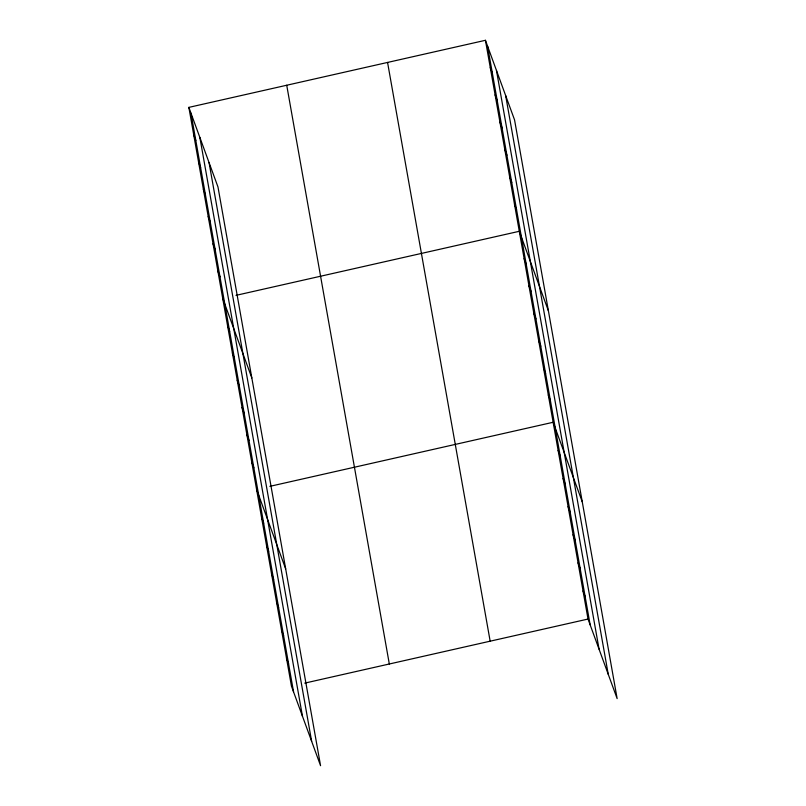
<?xml version="1.0" encoding="UTF-8"?>
<svg xmlns="http://www.w3.org/2000/svg" width="806" height="806" viewBox="0 0 806 806"><rect width="100%" height="100%" fill="white"/><g stroke="black" fill="none" stroke-linecap="round" stroke-linejoin="round"><path stroke-width="1.21" d="M188.856 107.379L217.973 186.952L320.566 765.7L291.45 686.128L188.856 107.379L485.434 40.3L514.55 119.872L617.144 698.621L588.027 619.048L485.434 40.3M235.997 295.359L519.296 231.292L548.412 310.854M269.859 486.35L553.148 422.273L582.264 501.846M304.739 683.125L588.027 619.048M490.27 67.583L492.395 73.376M495.106 94.866L497.231 100.659M499.942 122.149L502.067 127.942M504.778 149.432L506.903 155.226M509.624 176.716L511.739 182.509M514.46 203.999L516.575 209.792M524.132 258.575L526.247 264.358M528.968 285.858L531.083 291.651M533.804 313.141L535.919 318.934M538.64 340.424L540.755 346.217M543.476 367.707L545.591 373.5M548.312 394.99L550.427 400.784M558.135 450.383L560.251 456.176M563.112 478.492L565.238 484.285M568.099 506.601L570.215 512.394M573.076 534.721L575.202 540.504M578.063 562.83L580.179 568.623M583.05 590.939L585.166 596.732M193.692 134.662L195.808 140.456M198.528 161.946L200.644 167.739M203.364 189.229L205.48 195.022M208.2 216.512L210.316 222.305M213.036 243.795L215.152 249.588M217.872 271.088L219.988 276.871M222.708 298.371L251.825 377.943M227.544 325.654L229.66 331.447M232.38 352.937L234.496 358.73M237.216 380.22L239.332 386.014M242.052 407.504L244.178 413.297M246.888 434.787L249.014 440.58M251.724 462.07L253.85 467.863M256.56 489.353L285.687 568.925M261.547 517.462L263.663 523.255M266.534 545.571L268.65 551.364M271.511 573.691L273.637 579.474M276.498 601.8L278.614 607.593M281.475 629.909L283.601 635.702M286.462 658.018L288.578 663.812M505.644 95.521L608.238 674.269M496.466 70.434L599.06 649.183M487.559 46.093L590.153 624.841M387.565 62.435L490.159 641.183M286.724 85.245L389.318 663.993M209.056 162.6L311.65 741.349M199.878 137.524L302.472 716.272M190.972 113.172L293.565 691.921"/></g></svg>
